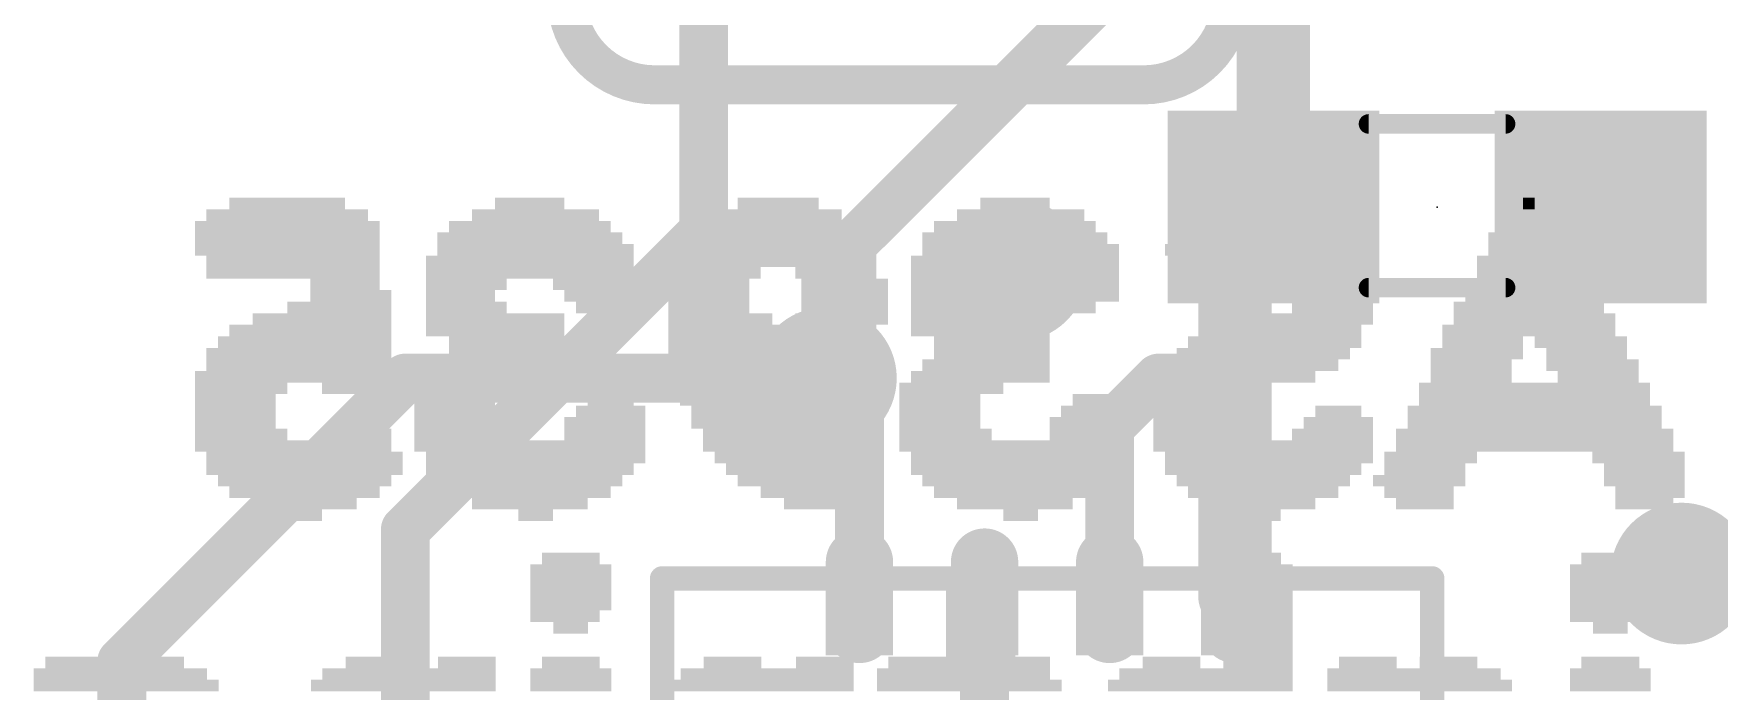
# Model space of a CAD drawing. Extents: x -27.9 to 58.7, y -19.6 to 25.5.
# Drawn here: x 7.95 to 16.71, y 15.39 to 18.81 of the extents above; entities that cross this region are included whole.
import ezdxf

# ---------------------------------------------------------------- set-up
doc = ezdxf.new("R2010")
doc.units = 0
for name, color, linetype in [('1', 12, 'CONTINUOUS'), ('16', 53, 'CONTINUOUS'), ('18', 110, 'CONTINUOUS'), ('22', 40, 'CONTINUOUS'), ('23', 53, 'CONTINUOUS'), ('51', 53, 'CONTINUOUS')]:
    doc.layers.add(name, color=color, linetype=linetype)

# ---------------------------------------------------------------- blocks, each defined once
blk = doc.blocks.new('RECT')
blk.add_solid([(-0.5, -0.5), (0.5, -0.5), (-0.5, 0.5), (0.5, 0.5)])
blk = doc.blocks.new('RECT56000X112000R100')
at = {"const_width": 0.175}
blk.add_lwpolyline([(0.0875, -0.175), (0.0875, 0.175, 0.4142), (0, 0.2625), (0, 0.2625, 0.4142), (-0.0875, 0.175), (-0.0875, -0.175, 0.4142), (0, -0.2625), (0, -0.2625, 0.4142)], format="xyb", close=True, dxfattribs=at)
blk.add_solid([(-0.0254, -0.2004), (0.0254, -0.2004), (-0.0254, 0.2004), (0.0254, 0.2004)])
blk = doc.blocks.new('ROUNDV')
at = {"const_width": 0.5}
blk.add_lwpolyline([(0, -0.25, 1), (0, 0.25, 1), (0, -0.25)], format="xyb", dxfattribs=at)

msp = doc.modelspace()

# ---------------------------------------------------------------- linework, layer by layer
at = {"layer": '1'}
for points, const_width in [([(14.39, 17.907), (14.39, 19.558)], 0.381), ([(14.1896, 17.7066), (14.39, 17.907)], 0.381), ([(14.1896, 17.018), (14.1896, 17.7066)], 0.381), ([(14.1896, 15.8866), (14.1896, 17.018)], 0.381), ([(8.4074, 15.5448), (9.8806, 17.018)], 0.254), ([(12.065, 17.018), (9.8806, 17.018)], 0.254), ([(12.2396, 16.8434), (12.065, 17.018)], 0.254), ([(13.5396, 16.764), (13.7936, 17.018)], 0.254), ([(13.7936, 17.018), (14.1896, 17.018)], 0.254), ([(12.2396, 15.8866), (12.2396, 16.8434)], 0.254), ([(13.5396, 15.8866), (13.5396, 16.764)], 0.254), ([(12.8896, 15.8866), (12.8896, 14.3016)], 0.254), ([(8.4074, 12.192), (8.4074, 15.5448)], 0.254)]:
    msp.add_lwpolyline(points, dxfattribs=dict(at, const_width=const_width))
for points, const_width in [([(14.4574, 17.8396, 1), (14.3226, 17.9744)], 0.1905), ([(14.2948, 17.907, 1), (14.4853, 17.907)], 0.1905), ([(14.1222, 17.774, 1), (14.257, 17.6392)], 0.1905), ([(14.2849, 17.7066, 1), (14.0944, 17.7066)], 0.1905), ([(14.2849, 17.018, 1), (14.0944, 17.018)], 0.1905), ([(9.8806, 17.0815, 1), (9.8806, 16.9545)], 0.127), ([(9.9255, 16.9731, 1), (9.8357, 17.0629)], 0.127), ([(12.1099, 17.0629, 1), (12.0201, 16.9731)], 0.127), ([(12.065, 16.9545, 1), (12.065, 17.0815)], 0.127), ([(13.7936, 17.0815, 1), (13.7936, 16.9545)], 0.127), ([(13.8385, 16.9731, 1), (13.7487, 17.0629)], 0.127), ([(14.0944, 17.018, 1), (14.2849, 17.018)], 0.1905), ([(14.1896, 16.9545, 1), (14.1896, 17.0815)], 0.127), ([(12.3031, 16.8434, 1), (12.1761, 16.8434)], 0.127), ([(12.1947, 16.7985, 1), (12.2845, 16.8883)], 0.127), ([(13.6031, 16.764, 1), (13.4761, 16.764)], 0.127), ([(13.4947, 16.8089, 1), (13.5845, 16.7191)], 0.127), ([(12.1761, 15.8866, 1), (12.3031, 15.8866)], 0.127), ([(12.9531, 15.8866, 1), (12.8261, 15.8866)], 0.127), ([(13.4761, 15.8866, 1), (13.6031, 15.8866)], 0.127), ([(14.0944, 15.8866, 1), (14.2849, 15.8866)], 0.1905), ([(8.4709, 15.5448, 1), (8.3439, 15.5448)], 0.127), ([(8.3625, 15.5897, 1), (8.4523, 15.4999)], 0.127)]:
    msp.add_lwpolyline(points, format="xyb", dxfattribs=dict(at, const_width=const_width))
at = {"layer": '16', "const_width": 0.254}
for points in [[(11.43, 17.78), (11.43, 19.558)], [(13.462, 18.9738), (12.065, 17.5768)], [(9.8806, 16.2306), (11.43, 17.78)], [(12.065, 17.5768), (12.065, 17.018)], [(9.8806, 14.9606), (9.8806, 16.2306)]]:
    msp.add_lwpolyline(points, dxfattribs=at)
at = {"layer": '16', "const_width": 0.127}
for points in [[(11.4749, 17.7351, 1), (11.3851, 17.8249)], [(11.3665, 17.78, 1), (11.4935, 17.78)], [(12.1285, 17.5768, 1), (12.0015, 17.5768)], [(12.0201, 17.6217, 1), (12.1099, 17.5319)], [(12.0015, 17.018, 1), (12.1285, 17.018)], [(9.9441, 16.2306, 1), (9.8171, 16.2306)], [(9.8357, 16.2755, 1), (9.9255, 16.1857)]]:
    msp.add_lwpolyline(points, format="xyb", dxfattribs=at)
at = {"layer": '22'}
for points, const_width in [([(10.7188, 18.9992, 0.4142), (11.176, 18.542)], 0.2032), ([(13.716, 18.542, 0.4142), (14.1732, 18.9992)], 0.2032), ([(11.176, 18.5928, 1), (11.176, 18.4912)], 0.1016), ([(11.176, 18.4912, 1), (11.176, 18.5928)], 0.1016), ([(13.716, 18.5928, 1), (13.716, 18.4912)], 0.1016), ([(13.716, 18.4912, 1), (13.716, 18.5928)], 0.1016)]:
    msp.add_lwpolyline(points, format="xyb", dxfattribs=dict(at, const_width=const_width))
at = {"layer": '22', "const_width": 0.2032}
msp.add_lwpolyline([(11.176, 18.542), (13.716, 18.542)], dxfattribs=at)
at = {"layer": '23'}
msp.add_point((15.24, 17.907), dxfattribs=at)
at = {"layer": '51'}
for points, const_width in [([(14.884, 18.339), (15.596, 18.339)], 0.1016), ([(14.884, 17.488), (15.596, 17.488)], 0.1016), ([(15.2146, 15.9766), (11.2146, 15.9766)], 0.127), ([(11.2146, 15.9766), (11.2146, 11.9766)], 0.127), ([(15.2146, 11.9766), (15.2146, 15.9766)], 0.127)]:
    msp.add_lwpolyline(points, dxfattribs=dict(at, const_width=const_width))
for points, const_width in [([(14.884, 18.3644, 1), (14.884, 18.3136)], 0.0508), ([(15.596, 18.3136, 1), (15.596, 18.3644)], 0.0508), ([(14.884, 17.5134, 1), (14.884, 17.4626)], 0.0508), ([(15.596, 17.4626, 1), (15.596, 17.5134)], 0.0508), ([(11.2146, 16.0084, 1), (11.2146, 15.9449)], 0.0635), ([(11.2464, 15.9766, 1), (11.1829, 15.9766)], 0.0635), ([(15.2464, 15.9766, 1), (15.1829, 15.9766)], 0.0635), ([(15.2146, 15.9449, 1), (15.2146, 16.0084)], 0.0635)]:
    msp.add_lwpolyline(points, format="xyb", dxfattribs=dict(at, const_width=const_width))

# ---------------------------------------------------------------- block references
at = {"layer": '1', "xscale": 1.1}
for p in [(14.39, 17.907), (16.09, 17.907)]:
    msp.add_blockref('RECT', p, dxfattribs=at)
at = {"layer": '1', "rotation": 180}
for p in [(12.2396, 15.8866), (12.8896, 15.8866), (13.5396, 15.8866), (14.1896, 15.8866)]:
    msp.add_blockref('RECT56000X112000R100', p, dxfattribs=at)
at = {"layer": '18', "xscale": 0.7366, "yscale": 0.7366}
for p in [(13.0556, 17.5768), (13.0556, 17.5768), (12.065, 17.018), (12.065, 17.018), (16.51, 16.002), (16.51, 16.002)]:
    msp.add_blockref('ROUNDV', p, dxfattribs=at)
at = {"layer": '22', "yscale": 0.06, "rotation": 180}
for p, xscale in [((9.267, 17.925), 0.6), ((10.527, 17.925), 0.36), ((11.817, 17.925), 0.42), ((13.047, 17.925), 0.36), ((14.337, 17.925), 0.42), ((15.717, 17.925), 0.06), ((9.267, 17.865), 0.84), ((10.557, 17.865), 0.66), ((11.817, 17.865), 0.66), ((13.077, 17.865), 0.66), ((14.337, 17.865), 0.66), ((15.717, 17.865), 0.3), ((9.267, 17.805), 0.96), ((10.527, 17.805), 0.84), ((11.817, 17.805), 0.78), ((13.047, 17.805), 0.84), ((14.367, 17.805), 0.84), ((15.747, 17.805), 0.36), ((9.267, 17.745), 0.96), ((9.267, 17.685), 0.96), ((10.527, 17.745), 0.96), ((10.557, 17.685), 1.02), ((11.817, 17.745), 0.9), ((11.847, 17.685), 0.96), ((13.047, 17.745), 0.96), ((13.077, 17.685), 1.02), ((14.337, 17.685), 1.02), ((14.367, 17.745), 0.96), ((15.717, 17.745), 0.42), ((15.747, 17.685), 0.48), ((9.297, 17.625), 0.9), ((10.527, 17.625), 1.08), ((11.817, 17.625), 1.02), ((13.047, 17.625), 1.08), ((14.397, 17.625), 1.02), ((15.717, 17.625), 0.54), ((9.297, 17.565), 0.9), ((9.567, 17.505), 0.36), ((10.527, 17.565), 1.08), ((10.197, 17.505), 0.42), ((10.857, 17.505), 0.42), ((11.457, 17.505), 0.42), ((11.517, 17.565), 0.42), ((12.117, 17.565), 0.42), ((12.177, 17.505), 0.42), ((13.047, 17.565), 1.08), ((12.717, 17.505), 0.42), ((13.377, 17.505), 0.42), ((14.067, 17.565), 0.36), ((14.067, 17.505), 0.24), ((14.667, 17.565), 0.48), ((14.697, 17.505), 0.42), ((15.717, 17.505), 0.66), ((15.747, 17.565), 0.6), ((9.597, 17.445), 0.42), ((10.167, 17.445), 0.36), ((10.887, 17.445), 0.36), ((11.457, 17.445), 0.42), ((12.177, 17.445), 0.42), ((12.687, 17.445), 0.36), ((13.407, 17.445), 0.36), ((14.697, 17.445), 0.42), ((15.747, 17.445), 0.72), ((9.447, 17.325), 0.72), ((9.537, 17.385), 0.54), ((10.197, 17.385), 0.42), ((10.347, 17.325), 0.72), ((10.857, 17.385), 0.18), ((11.457, 17.385), 0.42), ((11.517, 17.325), 0.54), ((12.147, 17.325), 0.48), ((12.177, 17.385), 0.42), ((12.717, 17.385), 0.42), ((12.867, 17.325), 0.72), ((13.377, 17.385), 0.18), ((14.607, 17.325), 0.6), ((14.697, 17.385), 0.42), ((15.717, 17.385), 0.78), ((15.747, 17.325), 0.84), ((9.387, 17.265), 0.84), ((10.347, 17.265), 0.72), ((11.787, 17.265), 1.08), ((12.867, 17.265), 0.72), ((14.457, 17.265), 0.78), ((15.717, 17.265), 0.9), ((9.327, 17.145), 0.96), ((9.357, 17.205), 0.9), ((10.407, 17.205), 0.6), ((10.407, 17.145), 0.6), ((11.787, 17.205), 1.08), ((11.757, 17.145), 1.02), ((12.927, 17.205), 0.6), ((12.927, 17.145), 0.6), ((14.337, 17.145), 0.9), ((14.397, 17.205), 0.9), ((15.447, 17.145), 0.48), ((15.477, 17.205), 0.42), ((15.987, 17.205), 0.48), ((16.017, 17.145), 0.42), ((9.327, 17.085), 0.96), ((10.377, 17.085), 0.66), ((11.727, 17.085), 0.96), ((12.897, 17.085), 0.66), ((14.277, 17.085), 0.9), ((15.417, 17.085), 0.42), ((16.047, 17.085), 0.48), ((9.297, 17.025), 1.02), ((9.027, 16.965), 0.48), ((9.597, 16.965), 0.3), ((10.197, 16.965), 0.54), ((10.347, 17.025), 0.72), ((11.697, 17.025), 0.78), ((11.517, 16.965), 0.42), ((11.847, 16.965), 0.12), ((12.717, 16.965), 0.54), ((12.867, 17.025), 0.72), ((14.187, 17.025), 0.84), ((14.067, 16.965), 0.6), ((15.747, 16.965), 1.2), ((15.417, 17.025), 0.42), ((16.077, 17.025), 0.42), ((8.997, 16.905), 0.42), ((10.137, 16.905), 0.42), ((10.947, 16.905), 0.24), ((11.517, 16.905), 0.42), ((12.657, 16.905), 0.42), ((13.467, 16.905), 0.24), ((13.977, 16.905), 0.42), ((15.747, 16.905), 1.2), ((8.997, 16.845), 0.42), ((8.997, 16.785), 0.42), ((9.627, 16.785), 0.12), ((10.137, 16.845), 0.42), ((10.137, 16.785), 0.42), ((10.917, 16.785), 0.42), ((10.947, 16.845), 0.36), ((11.577, 16.845), 0.42), ((11.607, 16.785), 0.48), ((12.657, 16.845), 0.42), ((12.657, 16.785), 0.42), ((13.437, 16.785), 0.42), ((13.467, 16.845), 0.36), ((13.977, 16.845), 0.42), ((13.977, 16.785), 0.42), ((14.727, 16.785), 0.36), ((14.727, 16.845), 0.24), ((15.747, 16.845), 1.32), ((15.747, 16.785), 1.32), ((9.027, 16.725), 0.48), ((9.627, 16.725), 0.36), ((10.167, 16.725), 0.48), ((10.917, 16.725), 0.42), ((11.787, 16.725), 0.72), ((12.687, 16.725), 0.48), ((13.437, 16.725), 0.42), ((13.977, 16.725), 0.42), ((14.697, 16.725), 0.42), ((15.747, 16.725), 1.44), ((9.297, 16.665), 1.02), ((10.527, 16.665), 1.2), ((11.877, 16.665), 0.9), ((13.047, 16.665), 1.2), ((14.337, 16.665), 1.14), ((15.747, 16.665), 1.44), ((9.357, 16.605), 1.02), ((9.357, 16.545), 1.02), ((10.557, 16.605), 1.14), ((10.527, 16.545), 1.08), ((11.907, 16.605), 0.84), ((11.937, 16.545), 0.78), ((13.077, 16.605), 1.14), ((13.047, 16.545), 1.08), ((14.367, 16.605), 1.08), ((14.337, 16.545), 1.02), ((15.207, 16.605), 0.48), ((15.177, 16.545), 0.42), ((16.287, 16.605), 0.48), ((16.317, 16.545), 0.42), ((9.357, 16.485), 0.9), ((10.527, 16.485), 0.96), ((11.967, 16.485), 0.72), ((13.047, 16.485), 0.96), ((14.337, 16.485), 0.9), ((15.147, 16.485), 0.48), ((16.317, 16.485), 0.42), ((9.357, 16.425), 0.78), ((9.357, 16.365), 0.54), ((10.527, 16.425), 0.84), ((10.527, 16.365), 0.6), ((12.027, 16.425), 0.6), ((12.057, 16.365), 0.42), ((13.047, 16.425), 0.84), ((13.047, 16.365), 0.6), ((14.337, 16.425), 0.78), ((14.337, 16.365), 0.54), ((15.147, 16.425), 0.36), ((15.177, 16.365), 0.3), ((16.347, 16.425), 0.36), ((16.317, 16.365), 0.3), ((9.327, 16.305), 0.24), ((10.557, 16.305), 0.18), ((13.077, 16.305), 0.18), ((14.367, 16.305), 0.12), ((10.74, 16.02), 0.42), ((10.74, 16.08), 0.3), ((14.31, 16.02), 0.36), ((14.31, 16.08), 0.24), ((16.14, 16.02), 0.42), ((16.14, 16.08), 0.3), ((10.74, 15.96), 0.42), ((12.87, 15.96), 0.12), ((14.31, 15.96), 0.36), ((16.14, 15.96), 0.42), ((10.74, 15.9), 0.42), ((10.74, 15.84), 0.42), ((12.87, 15.9), 0.36), ((12.87, 15.84), 0.36), ((14.31, 15.9), 0.36), ((14.31, 15.84), 0.36), ((16.14, 15.9), 0.42), ((16.14, 15.84), 0.42), ((10.71, 15.78), 0.36), ((12.87, 15.78), 0.36), ((14.31, 15.78), 0.36), ((16.11, 15.78), 0.36), ((10.74, 15.72), 0.18), ((12.87, 15.72), 0.36), ((12.87, 15.66), 0.36), ((14.31, 15.72), 0.36), ((14.31, 15.66), 0.36), ((16.14, 15.72), 0.18), ((12.87, 15.6), 0.36), ((14.31, 15.6), 0.36), ((8.4, 15.48), 0.9), ((8.16, 15.54), 0.3), ((8.58, 15.54), 0.3), ((9.9, 15.48), 0.9), ((9.72, 15.54), 0.3), ((10.2, 15.54), 0.3), ((10.74, 15.48), 0.42), ((10.74, 15.54), 0.3), ((11.76, 15.48), 0.9), ((11.58, 15.54), 0.3), ((12.06, 15.54), 0.3), ((12.78, 15.48), 0.9), ((12.81, 15.54), 0.84), ((14.04, 15.48), 0.9), ((13.86, 15.54), 0.3), ((14.31, 15.54), 0.36), ((15.12, 15.48), 0.9), ((14.88, 15.54), 0.3), ((15.3, 15.54), 0.3), ((16.14, 15.48), 0.42), ((16.14, 15.54), 0.3), ((8.43, 15.42), 0.96), ((9.87, 15.42), 0.96), ((10.74, 15.42), 0.42), ((11.73, 15.42), 0.96), ((12.81, 15.42), 0.96), ((14.01, 15.42), 0.96), ((15.15, 15.42), 0.96), ((16.14, 15.42), 0.42)]:
    msp.add_blockref('RECT', p, dxfattribs=dict(at, xscale=xscale))
at = {"layer": '51', "xscale": 0.5001, "yscale": 0.95}
for p in [(14.6519, 17.9121), (15.8203, 17.9121)]:
    msp.add_blockref('RECT', p, dxfattribs=at)
at = {"layer": '51', "xscale": 0.4, "yscale": 0.35, "rotation": 270}
for p in [(12.2396, 15.7766), (12.8896, 15.7766), (13.5396, 15.7766), (14.1896, 15.7766)]:
    msp.add_blockref('RECT', p, dxfattribs=at)

doc.saveas('drawing.dxf')
